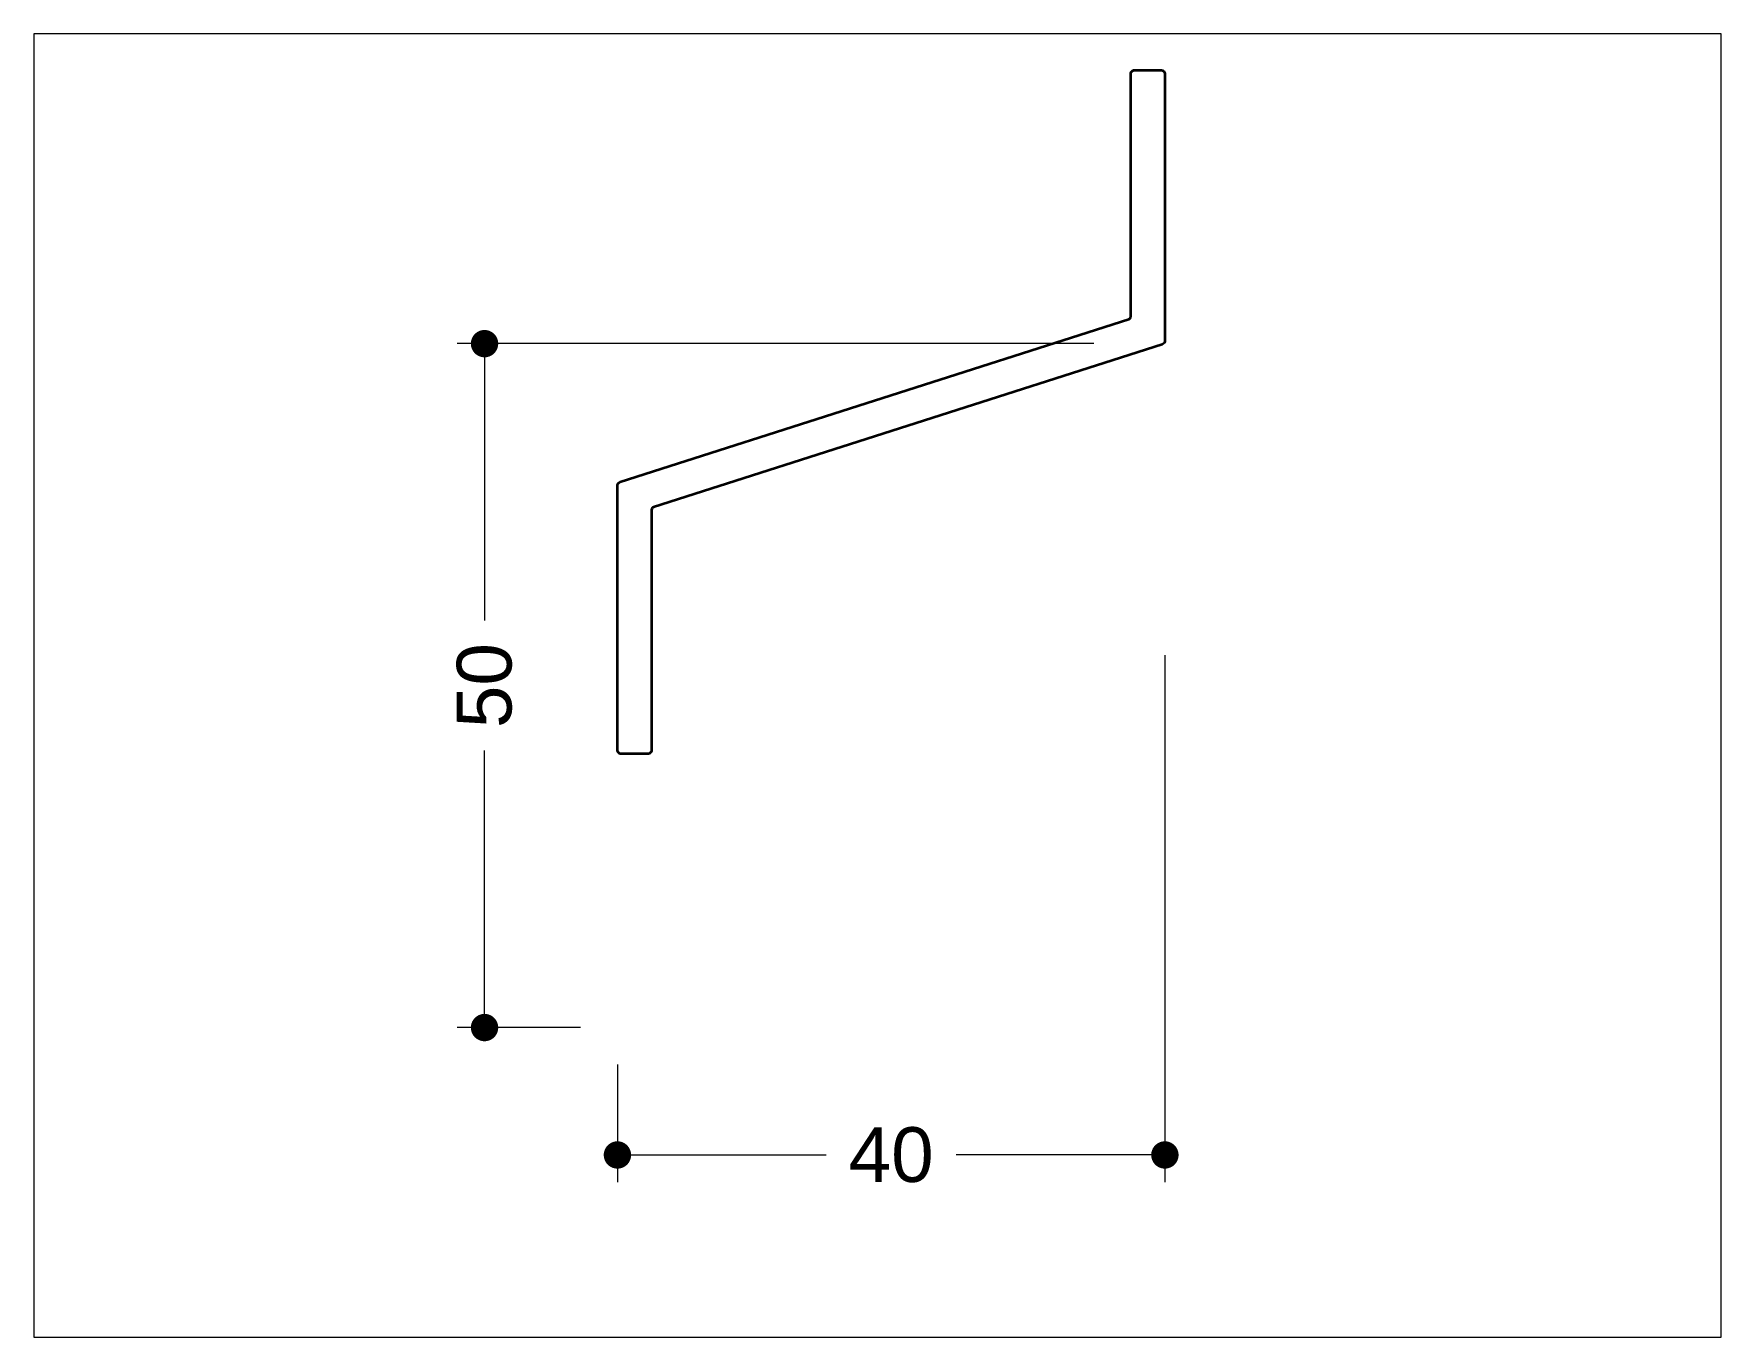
# Paper-space layout 'Index' of a CAD drawing. Header units: millimetres. Extents: x 70.5 to 132.2, y 118.7 to 166.3.
# The model-space entities are those that its viewports show. They can reach past a viewport. Long polylines and large blocks are cut down to what shows.
import ezdxf

# ---------------------------------------------------------------- set-up
doc = ezdxf.new("R2010")
doc.units = ezdxf.units.MM
doc.header["$PDMODE"] = 3
doc.header["$PDSIZE"] = 1
for name, color, linetype, lineweight in [('AM_0', 7, 'Continuous', 35), ('AM_5', 3, 'Continuous', 13), ('X_COMP_CONT_ALU', 50, 'Continuous', 35)]:
    doc.layers.add(name, color=color, linetype=linetype, lineweight=lineweight)
doc.layers.add('AM_VIEWS', color=1, linetype='Continuous', lineweight=13, plot=False)
doc.styles.add('X_DOCU', font='swissl.ttf')
doc.dimstyles.new('X_DOCU$0', dxfattribs={"dimtxt": 2, "dimasz": 1, "dimexe": 1, "dimexo": 1.5, "dimgap": 1, "dimtad": 0, "dimtoh": 1, "dimdsep": 46, "dimtxsty": 'X_DOCU', "dimblk": 'DOT', "dimcen": 0, "dimclrd": 256, "dimclre": 256, "dimclrt": 30, "dimadec": 1, "dimazin": 2, "dimtp": 0.1, "dimtm": 0.1, "dimtfac": 0.7, "dimtmove": 0, "dimatfit": 1, "dimfxl": 1, "dimlwd": -1, "dimlwe": -1, "dimarcsym": 1})

# ---------------------------------------------------------------- blocks, each defined once
blk = doc.blocks.new('_Dot')
at = {"color": 0, "linetype": 'ByBlock', "lineweight": -2}
blk.add_line((-0.5, 0), (-1, 0), dxfattribs=at)
at = {"color": 0, "linetype": 'ByBlock', "const_width": 0.5}
blk.add_lwpolyline([(-0.25, 0, 1), (0.25, 0, 1)], format="xyb", close=True, dxfattribs=at)
blk = doc.blocks.new('*D6')
at = {"layer": 'AM_5', "transparency": 16777216}
for p, q in [((111.858, 143.606), (111.858, 124.339)), ((91.858, 128.646), (91.858, 124.339)), ((92.858, 125.339), (99.48, 125.339)), ((110.858, 125.339), (104.237, 125.339))]:
    blk.add_line(p, q, dxfattribs=at)
at = {"layer": 'Defpoints', "color": 0, "transparency": 16777216}
for p in [(111.858, 145.106), (91.858, 130.146), (111.858, 125.339)]:
    blk.add_point(p, dxfattribs=at)
at = {"layer": 'AM_5', "transparency": 16777216, "rotation": 180}
blk.add_blockref('_Dot', (91.858, 125.339), dxfattribs=at)
at = {"layer": 'AM_5', "transparency": 16777216}
blk.add_blockref('_Dot', (111.858, 125.339), dxfattribs=at)
at = {"layer": 'AM_5', "color": 30, "transparency": 16777216, "insert": (101.858, 125.339), "char_height": 2, "attachment_point": 5, "style": 'X_DOCU'}
blk.add_mtext('40', dxfattribs=at)
blk = doc.blocks.new('*D7')
at = {"layer": 'AM_5', "transparency": 16777216}
for p, q in [((109.258, 154.996), (86.003, 154.996)), ((87.003, 153.996), (87.003, 144.873)), ((87.003, 130.996), (87.003, 140.12)), ((90.508, 129.996), (86.003, 129.996))]:
    blk.add_line(p, q, dxfattribs=at)
at = {"layer": 'Defpoints', "color": 0, "transparency": 16777216}
for p in [(87.003, 154.996), (110.758, 154.996), (92.008, 129.996)]:
    blk.add_point(p, dxfattribs=at)
at = {"layer": 'AM_5', "transparency": 16777216}
for p, rotation in [((87.003, 154.996), 90), ((87.003, 129.996), 270)]:
    blk.add_blockref('_Dot', p, dxfattribs=dict(at, rotation=rotation))
at = {"layer": 'AM_5', "color": 30, "transparency": 16777216, "insert": (87.003, 142.496), "char_height": 2, "attachment_point": 5, "rotation": 90, "style": 'X_DOCU'}
blk.add_mtext('50', dxfattribs=at)
blk = doc.blocks.new('126762-ICC')
at = {"layer": 'X_COMP_CONT_ALU'}
blk.add_lwpolyline([(-39.79, -10.11), (-2.64, 1.78, 0.326152), (-2.5, 1.97), (-2.5, 19.7, -0.414214), (-2.2, 20), (-0.3, 20, -0.414214), (0, 19.7), (0, 0.22, -0.326152), (-0.21, -0.07), (-37.36, -11.96, 0.326152), (-37.5, -12.15), (-37.5, -29.7, -0.414214), (-37.8, -30), (-39.7, -30, -0.414214), (-40, -29.7), (-40, -10.39, -0.326152), (-39.79, -10.11)], format="xyb", close=True, dxfattribs=at)

msp = doc.modelspace()

# ---------------------------------------------------------------- block references
at = {"layer": 'AM_0'}
msp.add_blockref('126762-ICC', (55, 65), dxfattribs=at)

psp = doc.layouts.new('Index')

# ---------------------------------------------------------------- dimensions: what is measured, and where the dimension line sits
at = {"layer": 'AM_5'}
dim = psp.add_linear_dim(base=(87.0034, 154.9964), p1=(92.0084, 129.9964), p2=(110.7584, 154.9964), angle=90, dimstyle='X_DOCU$0', override={"dimasz": 1, "dimlfac": 2, "dimpost": ''}, dxfattribs=at)
dim.commit()
dim.dimension.update_dxf_attribs({"geometry": '*D7', "text_midpoint": (87.0034, 142.4964)})
dim = psp.add_linear_dim(base=(111.8584, 125.3394), p1=(91.8584, 130.1464), p2=(111.8584, 145.1058), dimstyle='X_DOCU$0', override={"dimasz": 1, "dimlfac": 2}, dxfattribs=at)
dim.commit()
dim.dimension.update_dxf_attribs({"geometry": '*D6', "text_midpoint": (101.8584, 125.3394)})

# ---------------------------------------------------------------- viewports
at = {"layer": 'AM_VIEWS'}
psp.add_viewport(center=(101.3591, 142.5), size=(61.6494, 47.649524), view_center_point=(34.0013, 40.0073), view_height=95.299049, dxfattribs=at)

doc.saveas('drawing.dxf')
